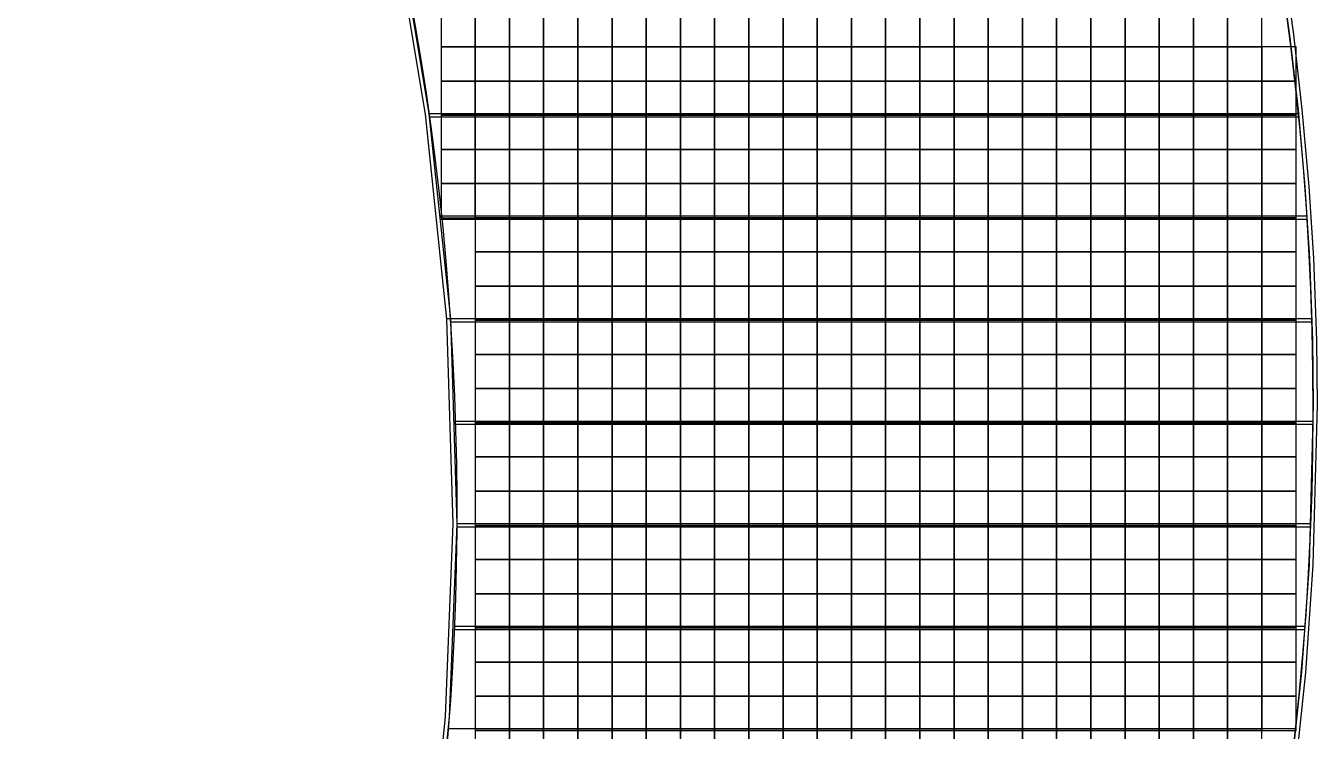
# Model space of a CAD drawing. Extents: x -31693 to 409283, y -98233 to 151957.
# Drawn here: x 124975 to 143854, y 63205 to 73523 of the extents above; entities that cross this region are included whole.
import ezdxf

# ---------------------------------------------------------------- set-up
doc = ezdxf.new("R2010")
doc.units = 0
doc.header["$LTSCALE"] = 1000
doc.header["$MEASUREMENT"] = 0
for name, color, linetype in [('500浮箱', 162, 'Continuous'), ('A-G-VISIBLE', 9, 'Continuous'), ('主龙骨', 4, 'Continuous'), ('边梁（14a槽钢', 3, 'Continuous')]:
    doc.layers.add(name, color=color, linetype=linetype)

# ---------------------------------------------------------------- blocks, each defined once
blk = doc.blocks.new('dasd')
at = {"layer": 'A-G-VISIBLE', "linetype": 'Continuous'}
for centre, radius, start, end in [((-132793.207, 42119.965), 43.092, 332.8786, 23.8551), ((-132804.182, 42118.48), 41.551, 336.2604, 20.1419)]:
    blk.add_arc(centre, radius, start, end, dxfattribs=at)

msp = doc.modelspace()

# ---------------------------------------------------------------- linework, layer by layer
at = {"layer": '500浮箱', "elevation": 2850}
for points in [[(131045, 73216), (131545, 73216), (131545, 73716), (131045, 73716)], [(131545, 73216), (132045, 73216), (132045, 73716), (131545, 73716)], [(132045, 73216), (132545, 73216), (132545, 73716), (132045, 73716)], [(132545, 73216), (133045, 73216), (133045, 73716), (132545, 73716)], [(133045, 73216), (133545, 73216), (133545, 73716), (133045, 73716)], [(133545, 73216), (134045, 73216), (134045, 73716), (133545, 73716)], [(134045, 73216), (134545, 73216), (134545, 73716), (134045, 73716)], [(134545, 73216), (135045, 73216), (135045, 73716), (134545, 73716)], [(135045, 73216), (135545, 73216), (135545, 73716), (135045, 73716)], [(135545, 73216), (136045, 73216), (136045, 73716), (135545, 73716)], [(136045, 73216), (136545, 73216), (136545, 73716), (136045, 73716)], [(136545, 73216), (137045, 73216), (137045, 73716), (136545, 73716)], [(137045, 73216), (137545, 73216), (137545, 73716), (137045, 73716)], [(137545, 73216), (138045, 73216), (138045, 73716), (137545, 73716)], [(138045, 73216), (138545, 73216), (138545, 73716), (138045, 73716)], [(138545, 73216), (139045, 73216), (139045, 73716), (138545, 73716)], [(139045, 73216), (139545, 73216), (139545, 73716), (139045, 73716)], [(139545, 73216), (140045, 73216), (140045, 73716), (139545, 73716)], [(140045, 73216), (140545, 73216), (140545, 73716), (140045, 73716)], [(140545, 73216), (141045, 73216), (141045, 73716), (140545, 73716)], [(141045, 73216), (141545, 73216), (141545, 73716), (141045, 73716)], [(141545, 73216), (142045, 73216), (142045, 73716), (141545, 73716)], [(142045, 73216), (142545, 73216), (142545, 73716), (142045, 73716)], [(142545, 73216), (143045, 73216), (143045, 73716), (142545, 73716)], [(131045, 72716), (131545, 72716), (131545, 73216), (131045, 73216)], [(131545, 72716), (132045, 72716), (132045, 73216), (131545, 73216)], [(132045, 72716), (132545, 72716), (132545, 73216), (132045, 73216)], [(132545, 72716), (133045, 72716), (133045, 73216), (132545, 73216)], [(133045, 72716), (133545, 72716), (133545, 73216), (133045, 73216)], [(133545, 72716), (134045, 72716), (134045, 73216), (133545, 73216)], [(134045, 72716), (134545, 72716), (134545, 73216), (134045, 73216)], [(134545, 72716), (135045, 72716), (135045, 73216), (134545, 73216)], [(135045, 72716), (135545, 72716), (135545, 73216), (135045, 73216)], [(135545, 72716), (136045, 72716), (136045, 73216), (135545, 73216)], [(136045, 72716), (136545, 72716), (136545, 73216), (136045, 73216)], [(136545, 72716), (137045, 72716), (137045, 73216), (136545, 73216)], [(137045, 72716), (137545, 72716), (137545, 73216), (137045, 73216)], [(137545, 72716), (138045, 72716), (138045, 73216), (137545, 73216)], [(138045, 72716), (138545, 72716), (138545, 73216), (138045, 73216)], [(138545, 72716), (139045, 72716), (139045, 73216), (138545, 73216)], [(139045, 72716), (139545, 72716), (139545, 73216), (139045, 73216)], [(139545, 72716), (140045, 72716), (140045, 73216), (139545, 73216)], [(140045, 72716), (140545, 72716), (140545, 73216), (140045, 73216)], [(140545, 72716), (141045, 72716), (141045, 73216), (140545, 73216)], [(141045, 72716), (141545, 72716), (141545, 73216), (141045, 73216)], [(141545, 72716), (142045, 72716), (142045, 73216), (141545, 73216)], [(142045, 72716), (142545, 72716), (142545, 73216), (142045, 73216)], [(142545, 72716), (143045, 72716), (143045, 73216), (142545, 73216)], [(143045, 72716), (143545, 72716), (143545, 73216), (143045, 73216)], [(131045, 72216), (131545, 72216), (131545, 72716), (131045, 72716)], [(131545, 72216), (132045, 72216), (132045, 72716), (131545, 72716)], [(132045, 72216), (132545, 72216), (132545, 72716), (132045, 72716)], [(132545, 72216), (133045, 72216), (133045, 72716), (132545, 72716)], [(133045, 72216), (133545, 72216), (133545, 72716), (133045, 72716)], [(133545, 72216), (134045, 72216), (134045, 72716), (133545, 72716)], [(134045, 72216), (134545, 72216), (134545, 72716), (134045, 72716)], [(134545, 72216), (135045, 72216), (135045, 72716), (134545, 72716)], [(135045, 72216), (135545, 72216), (135545, 72716), (135045, 72716)], [(135545, 72216), (136045, 72216), (136045, 72716), (135545, 72716)], [(136045, 72216), (136545, 72216), (136545, 72716), (136045, 72716)], [(136545, 72216), (137045, 72216), (137045, 72716), (136545, 72716)], [(137045, 72216), (137545, 72216), (137545, 72716), (137045, 72716)], [(137545, 72216), (138045, 72216), (138045, 72716), (137545, 72716)], [(138045, 72216), (138545, 72216), (138545, 72716), (138045, 72716)], [(138545, 72216), (139045, 72216), (139045, 72716), (138545, 72716)], [(139045, 72216), (139545, 72216), (139545, 72716), (139045, 72716)], [(139545, 72216), (140045, 72216), (140045, 72716), (139545, 72716)], [(140045, 72216), (140545, 72216), (140545, 72716), (140045, 72716)], [(140545, 72216), (141045, 72216), (141045, 72716), (140545, 72716)], [(141045, 72216), (141545, 72216), (141545, 72716), (141045, 72716)], [(141545, 72216), (142045, 72216), (142045, 72716), (141545, 72716)], [(142045, 72216), (142545, 72216), (142545, 72716), (142045, 72716)], [(142545, 72216), (143045, 72216), (143045, 72716), (142545, 72716)], [(143045, 72216), (143545, 72216), (143545, 72716), (143045, 72716)], [(131045, 71716), (131545, 71716), (131545, 72216), (131045, 72216)], [(131545, 71716), (132045, 71716), (132045, 72216), (131545, 72216)], [(132045, 71716), (132545, 71716), (132545, 72216), (132045, 72216)], [(132545, 71716), (133045, 71716), (133045, 72216), (132545, 72216)], [(133045, 71716), (133545, 71716), (133545, 72216), (133045, 72216)], [(133545, 71716), (134045, 71716), (134045, 72216), (133545, 72216)], [(134045, 71716), (134545, 71716), (134545, 72216), (134045, 72216)], [(134545, 71716), (135045, 71716), (135045, 72216), (134545, 72216)], [(135045, 71716), (135545, 71716), (135545, 72216), (135045, 72216)], [(135545, 71716), (136045, 71716), (136045, 72216), (135545, 72216)], [(136045, 71716), (136545, 71716), (136545, 72216), (136045, 72216)], [(136545, 71716), (137045, 71716), (137045, 72216), (136545, 72216)], [(137045, 71716), (137545, 71716), (137545, 72216), (137045, 72216)], [(137545, 71716), (138045, 71716), (138045, 72216), (137545, 72216)], [(138045, 71716), (138545, 71716), (138545, 72216), (138045, 72216)], [(138545, 71716), (139045, 71716), (139045, 72216), (138545, 72216)], [(139045, 71716), (139545, 71716), (139545, 72216), (139045, 72216)], [(139545, 71716), (140045, 71716), (140045, 72216), (139545, 72216)], [(140045, 71716), (140545, 71716), (140545, 72216), (140045, 72216)], [(140545, 71716), (141045, 71716), (141045, 72216), (140545, 72216)], [(141045, 71716), (141545, 71716), (141545, 72216), (141045, 72216)], [(141545, 71716), (142045, 71716), (142045, 72216), (141545, 72216)], [(142045, 71716), (142545, 71716), (142545, 72216), (142045, 72216)], [(142545, 71716), (143045, 71716), (143045, 72216), (142545, 72216)], [(143045, 71716), (143545, 71716), (143545, 72216), (143045, 72216)], [(131045, 71216), (131545, 71216), (131545, 71716), (131045, 71716)], [(131545, 71216), (132045, 71216), (132045, 71716), (131545, 71716)], [(132045, 71216), (132545, 71216), (132545, 71716), (132045, 71716)], [(132545, 71216), (133045, 71216), (133045, 71716), (132545, 71716)], [(133045, 71216), (133545, 71216), (133545, 71716), (133045, 71716)], [(133545, 71216), (134045, 71216), (134045, 71716), (133545, 71716)], [(134045, 71216), (134545, 71216), (134545, 71716), (134045, 71716)], [(134545, 71216), (135045, 71216), (135045, 71716), (134545, 71716)], [(135045, 71216), (135545, 71216), (135545, 71716), (135045, 71716)], [(135545, 71216), (136045, 71216), (136045, 71716), (135545, 71716)], [(136045, 71216), (136545, 71216), (136545, 71716), (136045, 71716)], [(136545, 71216), (137045, 71216), (137045, 71716), (136545, 71716)], [(137045, 71216), (137545, 71216), (137545, 71716), (137045, 71716)], [(137545, 71216), (138045, 71216), (138045, 71716), (137545, 71716)], [(138045, 71216), (138545, 71216), (138545, 71716), (138045, 71716)], [(138545, 71216), (139045, 71216), (139045, 71716), (138545, 71716)], [(139045, 71216), (139545, 71216), (139545, 71716), (139045, 71716)], [(139545, 71216), (140045, 71216), (140045, 71716), (139545, 71716)], [(140045, 71216), (140545, 71216), (140545, 71716), (140045, 71716)], [(140545, 71216), (141045, 71216), (141045, 71716), (140545, 71716)], [(141045, 71216), (141545, 71216), (141545, 71716), (141045, 71716)], [(141545, 71216), (142045, 71216), (142045, 71716), (141545, 71716)], [(142045, 71216), (142545, 71216), (142545, 71716), (142045, 71716)], [(142545, 71216), (143045, 71216), (143045, 71716), (142545, 71716)], [(143045, 71216), (143545, 71216), (143545, 71716), (143045, 71716)], [(131045, 70716), (131545, 70716), (131545, 71216), (131045, 71216)], [(131545, 70716), (132045, 70716), (132045, 71216), (131545, 71216)], [(132045, 70716), (132545, 70716), (132545, 71216), (132045, 71216)], [(132545, 70716), (133045, 70716), (133045, 71216), (132545, 71216)], [(133045, 70716), (133545, 70716), (133545, 71216), (133045, 71216)], [(133545, 70716), (134045, 70716), (134045, 71216), (133545, 71216)], [(134045, 70716), (134545, 70716), (134545, 71216), (134045, 71216)], [(134545, 70716), (135045, 70716), (135045, 71216), (134545, 71216)], [(135045, 70716), (135545, 70716), (135545, 71216), (135045, 71216)], [(135545, 70716), (136045, 70716), (136045, 71216), (135545, 71216)], [(136045, 70716), (136545, 70716), (136545, 71216), (136045, 71216)], [(136545, 70716), (137045, 70716), (137045, 71216), (136545, 71216)], [(137045, 70716), (137545, 70716), (137545, 71216), (137045, 71216)], [(137545, 70716), (138045, 70716), (138045, 71216), (137545, 71216)], [(138045, 70716), (138545, 70716), (138545, 71216), (138045, 71216)], [(138545, 70716), (139045, 70716), (139045, 71216), (138545, 71216)], [(139045, 70716), (139545, 70716), (139545, 71216), (139045, 71216)], [(139545, 70716), (140045, 70716), (140045, 71216), (139545, 71216)], [(140045, 70716), (140545, 70716), (140545, 71216), (140045, 71216)], [(140545, 70716), (141045, 70716), (141045, 71216), (140545, 71216)], [(141045, 70716), (141545, 70716), (141545, 71216), (141045, 71216)], [(141545, 70716), (142045, 70716), (142045, 71216), (141545, 71216)], [(142045, 70716), (142545, 70716), (142545, 71216), (142045, 71216)], [(142545, 70716), (143045, 70716), (143045, 71216), (142545, 71216)], [(143045, 70716), (143545, 70716), (143545, 71216), (143045, 71216)], [(131545, 70216), (132045, 70216), (132045, 70716), (131545, 70716)], [(132045, 70216), (132545, 70216), (132545, 70716), (132045, 70716)], [(132545, 70216), (133045, 70216), (133045, 70716), (132545, 70716)], [(133045, 70216), (133545, 70216), (133545, 70716), (133045, 70716)], [(133545, 70216), (134045, 70216), (134045, 70716), (133545, 70716)], [(134045, 70216), (134545, 70216), (134545, 70716), (134045, 70716)], [(134545, 70216), (135045, 70216), (135045, 70716), (134545, 70716)], [(135045, 70216), (135545, 70216), (135545, 70716), (135045, 70716)], [(135545, 70216), (136045, 70216), (136045, 70716), (135545, 70716)], [(136045, 70216), (136545, 70216), (136545, 70716), (136045, 70716)], [(136545, 70216), (137045, 70216), (137045, 70716), (136545, 70716)], [(137045, 70216), (137545, 70216), (137545, 70716), (137045, 70716)], [(137545, 70216), (138045, 70216), (138045, 70716), (137545, 70716)], [(138045, 70216), (138545, 70216), (138545, 70716), (138045, 70716)], [(138545, 70216), (139045, 70216), (139045, 70716), (138545, 70716)], [(139045, 70216), (139545, 70216), (139545, 70716), (139045, 70716)], [(139545, 70216), (140045, 70216), (140045, 70716), (139545, 70716)], [(140045, 70216), (140545, 70216), (140545, 70716), (140045, 70716)], [(140545, 70216), (141045, 70216), (141045, 70716), (140545, 70716)], [(141045, 70216), (141545, 70216), (141545, 70716), (141045, 70716)], [(141545, 70216), (142045, 70216), (142045, 70716), (141545, 70716)], [(142045, 70216), (142545, 70216), (142545, 70716), (142045, 70716)], [(142545, 70216), (143045, 70216), (143045, 70716), (142545, 70716)], [(143045, 70216), (143545, 70216), (143545, 70716), (143045, 70716)], [(131545, 69716), (132045, 69716), (132045, 70216), (131545, 70216)], [(132045, 69716), (132545, 69716), (132545, 70216), (132045, 70216)], [(132545, 69716), (133045, 69716), (133045, 70216), (132545, 70216)], [(133045, 69716), (133545, 69716), (133545, 70216), (133045, 70216)], [(133545, 69716), (134045, 69716), (134045, 70216), (133545, 70216)], [(134045, 69716), (134545, 69716), (134545, 70216), (134045, 70216)], [(134545, 69716), (135045, 69716), (135045, 70216), (134545, 70216)], [(135045, 69716), (135545, 69716), (135545, 70216), (135045, 70216)], [(135545, 69716), (136045, 69716), (136045, 70216), (135545, 70216)], [(136045, 69716), (136545, 69716), (136545, 70216), (136045, 70216)], [(136545, 69716), (137045, 69716), (137045, 70216), (136545, 70216)], [(137045, 69716), (137545, 69716), (137545, 70216), (137045, 70216)], [(137545, 69716), (138045, 69716), (138045, 70216), (137545, 70216)], [(138045, 69716), (138545, 69716), (138545, 70216), (138045, 70216)], [(138545, 69716), (139045, 69716), (139045, 70216), (138545, 70216)], [(139045, 69716), (139545, 69716), (139545, 70216), (139045, 70216)], [(139545, 69716), (140045, 69716), (140045, 70216), (139545, 70216)], [(140045, 69716), (140545, 69716), (140545, 70216), (140045, 70216)], [(140545, 69716), (141045, 69716), (141045, 70216), (140545, 70216)], [(141045, 69716), (141545, 69716), (141545, 70216), (141045, 70216)], [(141545, 69716), (142045, 69716), (142045, 70216), (141545, 70216)], [(142045, 69716), (142545, 69716), (142545, 70216), (142045, 70216)], [(142545, 69716), (143045, 69716), (143045, 70216), (142545, 70216)], [(143045, 69716), (143545, 69716), (143545, 70216), (143045, 70216)], [(131545, 69216), (132045, 69216), (132045, 69716), (131545, 69716)], [(132045, 69216), (132545, 69216), (132545, 69716), (132045, 69716)], [(132545, 69216), (133045, 69216), (133045, 69716), (132545, 69716)], [(133045, 69216), (133545, 69216), (133545, 69716), (133045, 69716)], [(133545, 69216), (134045, 69216), (134045, 69716), (133545, 69716)], [(134045, 69216), (134545, 69216), (134545, 69716), (134045, 69716)], [(134545, 69216), (135045, 69216), (135045, 69716), (134545, 69716)], [(135045, 69216), (135545, 69216), (135545, 69716), (135045, 69716)], [(135545, 69216), (136045, 69216), (136045, 69716), (135545, 69716)], [(136045, 69216), (136545, 69216), (136545, 69716), (136045, 69716)], [(136545, 69216), (137045, 69216), (137045, 69716), (136545, 69716)], [(137045, 69216), (137545, 69216), (137545, 69716), (137045, 69716)], [(137545, 69216), (138045, 69216), (138045, 69716), (137545, 69716)], [(138045, 69216), (138545, 69216), (138545, 69716), (138045, 69716)], [(138545, 69216), (139045, 69216), (139045, 69716), (138545, 69716)], [(139045, 69216), (139545, 69216), (139545, 69716), (139045, 69716)], [(139545, 69216), (140045, 69216), (140045, 69716), (139545, 69716)], [(140045, 69216), (140545, 69216), (140545, 69716), (140045, 69716)], [(140545, 69216), (141045, 69216), (141045, 69716), (140545, 69716)], [(141045, 69216), (141545, 69216), (141545, 69716), (141045, 69716)], [(141545, 69216), (142045, 69216), (142045, 69716), (141545, 69716)], [(142045, 69216), (142545, 69216), (142545, 69716), (142045, 69716)], [(142545, 69216), (143045, 69216), (143045, 69716), (142545, 69716)], [(143045, 69216), (143545, 69216), (143545, 69716), (143045, 69716)], [(131545, 68716), (132045, 68716), (132045, 69216), (131545, 69216)], [(132045, 68716), (132545, 68716), (132545, 69216), (132045, 69216)], [(132545, 68716), (133045, 68716), (133045, 69216), (132545, 69216)], [(133045, 68716), (133545, 68716), (133545, 69216), (133045, 69216)], [(133545, 68716), (134045, 68716), (134045, 69216), (133545, 69216)], [(134045, 68716), (134545, 68716), (134545, 69216), (134045, 69216)], [(134545, 68716), (135045, 68716), (135045, 69216), (134545, 69216)], [(135045, 68716), (135545, 68716), (135545, 69216), (135045, 69216)], [(135545, 68716), (136045, 68716), (136045, 69216), (135545, 69216)], [(136045, 68716), (136545, 68716), (136545, 69216), (136045, 69216)], [(136545, 68716), (137045, 68716), (137045, 69216), (136545, 69216)], [(137045, 68716), (137545, 68716), (137545, 69216), (137045, 69216)], [(137545, 68716), (138045, 68716), (138045, 69216), (137545, 69216)], [(138045, 68716), (138545, 68716), (138545, 69216), (138045, 69216)], [(138545, 68716), (139045, 68716), (139045, 69216), (138545, 69216)], [(139045, 68716), (139545, 68716), (139545, 69216), (139045, 69216)], [(139545, 68716), (140045, 68716), (140045, 69216), (139545, 69216)], [(140045, 68716), (140545, 68716), (140545, 69216), (140045, 69216)], [(140545, 68716), (141045, 68716), (141045, 69216), (140545, 69216)], [(141045, 68716), (141545, 68716), (141545, 69216), (141045, 69216)], [(141545, 68716), (142045, 68716), (142045, 69216), (141545, 69216)], [(142045, 68716), (142545, 68716), (142545, 69216), (142045, 69216)], [(142545, 68716), (143045, 68716), (143045, 69216), (142545, 69216)], [(143045, 68716), (143545, 68716), (143545, 69216), (143045, 69216)], [(131545, 68216), (132045, 68216), (132045, 68716), (131545, 68716)], [(132045, 68216), (132545, 68216), (132545, 68716), (132045, 68716)], [(132545, 68216), (133045, 68216), (133045, 68716), (132545, 68716)], [(133045, 68216), (133545, 68216), (133545, 68716), (133045, 68716)], [(133545, 68216), (134045, 68216), (134045, 68716), (133545, 68716)], [(134045, 68216), (134545, 68216), (134545, 68716), (134045, 68716)], [(134545, 68216), (135045, 68216), (135045, 68716), (134545, 68716)], [(135045, 68216), (135545, 68216), (135545, 68716), (135045, 68716)], [(135545, 68216), (136045, 68216), (136045, 68716), (135545, 68716)], [(136045, 68216), (136545, 68216), (136545, 68716), (136045, 68716)], [(136545, 68216), (137045, 68216), (137045, 68716), (136545, 68716)], [(137045, 68216), (137545, 68216), (137545, 68716), (137045, 68716)], [(137545, 68216), (138045, 68216), (138045, 68716), (137545, 68716)], [(138045, 68216), (138545, 68216), (138545, 68716), (138045, 68716)], [(138545, 68216), (139045, 68216), (139045, 68716), (138545, 68716)], [(139045, 68216), (139545, 68216), (139545, 68716), (139045, 68716)], [(139545, 68216), (140045, 68216), (140045, 68716), (139545, 68716)], [(140045, 68216), (140545, 68216), (140545, 68716), (140045, 68716)], [(140545, 68216), (141045, 68216), (141045, 68716), (140545, 68716)], [(141045, 68216), (141545, 68216), (141545, 68716), (141045, 68716)], [(141545, 68216), (142045, 68216), (142045, 68716), (141545, 68716)], [(142045, 68216), (142545, 68216), (142545, 68716), (142045, 68716)], [(142545, 68216), (143045, 68216), (143045, 68716), (142545, 68716)], [(143045, 68216), (143545, 68216), (143545, 68716), (143045, 68716)], [(131545, 67716), (132045, 67716), (132045, 68216), (131545, 68216)], [(132045, 67716), (132545, 67716), (132545, 68216), (132045, 68216)], [(132545, 67716), (133045, 67716), (133045, 68216), (132545, 68216)], [(133045, 67716), (133545, 67716), (133545, 68216), (133045, 68216)], [(133545, 67716), (134045, 67716), (134045, 68216), (133545, 68216)], [(134045, 67716), (134545, 67716), (134545, 68216), (134045, 68216)], [(134545, 67716), (135045, 67716), (135045, 68216), (134545, 68216)], [(135045, 67716), (135545, 67716), (135545, 68216), (135045, 68216)], [(135545, 67716), (136045, 67716), (136045, 68216), (135545, 68216)], [(136045, 67716), (136545, 67716), (136545, 68216), (136045, 68216)], [(136545, 67716), (137045, 67716), (137045, 68216), (136545, 68216)], [(137045, 67716), (137545, 67716), (137545, 68216), (137045, 68216)], [(137545, 67716), (138045, 67716), (138045, 68216), (137545, 68216)], [(138045, 67716), (138545, 67716), (138545, 68216), (138045, 68216)], [(138545, 67716), (139045, 67716), (139045, 68216), (138545, 68216)], [(139045, 67716), (139545, 67716), (139545, 68216), (139045, 68216)], [(139545, 67716), (140045, 67716), (140045, 68216), (139545, 68216)], [(140045, 67716), (140545, 67716), (140545, 68216), (140045, 68216)], [(140545, 67716), (141045, 67716), (141045, 68216), (140545, 68216)], [(141045, 67716), (141545, 67716), (141545, 68216), (141045, 68216)], [(141545, 67716), (142045, 67716), (142045, 68216), (141545, 68216)], [(142045, 67716), (142545, 67716), (142545, 68216), (142045, 68216)], [(142545, 67716), (143045, 67716), (143045, 68216), (142545, 68216)], [(143045, 67716), (143545, 67716), (143545, 68216), (143045, 68216)], [(131545, 67216), (132045, 67216), (132045, 67716), (131545, 67716)], [(132045, 67216), (132545, 67216), (132545, 67716), (132045, 67716)], [(132545, 67216), (133045, 67216), (133045, 67716), (132545, 67716)], [(133045, 67216), (133545, 67216), (133545, 67716), (133045, 67716)], [(133545, 67216), (134045, 67216), (134045, 67716), (133545, 67716)], [(134045, 67216), (134545, 67216), (134545, 67716), (134045, 67716)], [(134545, 67216), (135045, 67216), (135045, 67716), (134545, 67716)], [(135045, 67216), (135545, 67216), (135545, 67716), (135045, 67716)], [(135545, 67216), (136045, 67216), (136045, 67716), (135545, 67716)], [(136045, 67216), (136545, 67216), (136545, 67716), (136045, 67716)], [(136545, 67216), (137045, 67216), (137045, 67716), (136545, 67716)], [(137045, 67216), (137545, 67216), (137545, 67716), (137045, 67716)], [(137545, 67216), (138045, 67216), (138045, 67716), (137545, 67716)], [(138045, 67216), (138545, 67216), (138545, 67716), (138045, 67716)], [(138545, 67216), (139045, 67216), (139045, 67716), (138545, 67716)], [(139045, 67216), (139545, 67216), (139545, 67716), (139045, 67716)], [(139545, 67216), (140045, 67216), (140045, 67716), (139545, 67716)], [(140045, 67216), (140545, 67216), (140545, 67716), (140045, 67716)], [(140545, 67216), (141045, 67216), (141045, 67716), (140545, 67716)], [(141045, 67216), (141545, 67216), (141545, 67716), (141045, 67716)], [(141545, 67216), (142045, 67216), (142045, 67716), (141545, 67716)], [(142045, 67216), (142545, 67216), (142545, 67716), (142045, 67716)], [(142545, 67216), (143045, 67216), (143045, 67716), (142545, 67716)], [(143045, 67216), (143545, 67216), (143545, 67716), (143045, 67716)], [(131545, 66716), (132045, 66716), (132045, 67216), (131545, 67216)], [(132045, 66716), (132545, 66716), (132545, 67216), (132045, 67216)], [(132545, 66716), (133045, 66716), (133045, 67216), (132545, 67216)], [(133045, 66716), (133545, 66716), (133545, 67216), (133045, 67216)], [(133545, 66716), (134045, 66716), (134045, 67216), (133545, 67216)], [(134045, 66716), (134545, 66716), (134545, 67216), (134045, 67216)], [(134545, 66716), (135045, 66716), (135045, 67216), (134545, 67216)], [(135045, 66716), (135545, 66716), (135545, 67216), (135045, 67216)], [(135545, 66716), (136045, 66716), (136045, 67216), (135545, 67216)], [(136045, 66716), (136545, 66716), (136545, 67216), (136045, 67216)], [(136545, 66716), (137045, 66716), (137045, 67216), (136545, 67216)], [(137045, 66716), (137545, 66716), (137545, 67216), (137045, 67216)], [(137545, 66716), (138045, 66716), (138045, 67216), (137545, 67216)], [(138045, 66716), (138545, 66716), (138545, 67216), (138045, 67216)], [(138545, 66716), (139045, 66716), (139045, 67216), (138545, 67216)], [(139045, 66716), (139545, 66716), (139545, 67216), (139045, 67216)], [(139545, 66716), (140045, 66716), (140045, 67216), (139545, 67216)], [(140045, 66716), (140545, 66716), (140545, 67216), (140045, 67216)], [(140545, 66716), (141045, 66716), (141045, 67216), (140545, 67216)], [(141045, 66716), (141545, 66716), (141545, 67216), (141045, 67216)], [(141545, 66716), (142045, 66716), (142045, 67216), (141545, 67216)], [(142045, 66716), (142545, 66716), (142545, 67216), (142045, 67216)], [(142545, 66716), (143045, 66716), (143045, 67216), (142545, 67216)], [(143045, 66716), (143545, 66716), (143545, 67216), (143045, 67216)], [(131545, 66216), (132045, 66216), (132045, 66716), (131545, 66716)], [(132045, 66216), (132545, 66216), (132545, 66716), (132045, 66716)], [(132545, 66216), (133045, 66216), (133045, 66716), (132545, 66716)], [(133045, 66216), (133545, 66216), (133545, 66716), (133045, 66716)], [(133545, 66216), (134045, 66216), (134045, 66716), (133545, 66716)], [(134045, 66216), (134545, 66216), (134545, 66716), (134045, 66716)], [(134545, 66216), (135045, 66216), (135045, 66716), (134545, 66716)], [(135045, 66216), (135545, 66216), (135545, 66716), (135045, 66716)], [(135545, 66216), (136045, 66216), (136045, 66716), (135545, 66716)], [(136045, 66216), (136545, 66216), (136545, 66716), (136045, 66716)], [(136545, 66216), (137045, 66216), (137045, 66716), (136545, 66716)], [(137045, 66216), (137545, 66216), (137545, 66716), (137045, 66716)], [(137545, 66216), (138045, 66216), (138045, 66716), (137545, 66716)], [(138045, 66216), (138545, 66216), (138545, 66716), (138045, 66716)], [(138545, 66216), (139045, 66216), (139045, 66716), (138545, 66716)], [(139045, 66216), (139545, 66216), (139545, 66716), (139045, 66716)], [(139545, 66216), (140045, 66216), (140045, 66716), (139545, 66716)], [(140045, 66216), (140545, 66216), (140545, 66716), (140045, 66716)], [(140545, 66216), (141045, 66216), (141045, 66716), (140545, 66716)], [(141045, 66216), (141545, 66216), (141545, 66716), (141045, 66716)], [(141545, 66216), (142045, 66216), (142045, 66716), (141545, 66716)], [(142045, 66216), (142545, 66216), (142545, 66716), (142045, 66716)], [(142545, 66216), (143045, 66216), (143045, 66716), (142545, 66716)], [(143045, 66216), (143545, 66216), (143545, 66716), (143045, 66716)], [(131545, 65716), (132045, 65716), (132045, 66216), (131545, 66216)], [(132045, 65716), (132545, 65716), (132545, 66216), (132045, 66216)], [(132545, 65716), (133045, 65716), (133045, 66216), (132545, 66216)], [(133045, 65716), (133545, 65716), (133545, 66216), (133045, 66216)], [(133545, 65716), (134045, 65716), (134045, 66216), (133545, 66216)], [(134045, 65716), (134545, 65716), (134545, 66216), (134045, 66216)], [(134545, 65716), (135045, 65716), (135045, 66216), (134545, 66216)], [(135045, 65716), (135545, 65716), (135545, 66216), (135045, 66216)], [(135545, 65716), (136045, 65716), (136045, 66216), (135545, 66216)], [(136045, 65716), (136545, 65716), (136545, 66216), (136045, 66216)], [(136545, 65716), (137045, 65716), (137045, 66216), (136545, 66216)], [(137045, 65716), (137545, 65716), (137545, 66216), (137045, 66216)], [(137545, 65716), (138045, 65716), (138045, 66216), (137545, 66216)], [(138045, 65716), (138545, 65716), (138545, 66216), (138045, 66216)], [(138545, 65716), (139045, 65716), (139045, 66216), (138545, 66216)], [(139045, 65716), (139545, 65716), (139545, 66216), (139045, 66216)], [(139545, 65716), (140045, 65716), (140045, 66216), (139545, 66216)], [(140045, 65716), (140545, 65716), (140545, 66216), (140045, 66216)], [(140545, 65716), (141045, 65716), (141045, 66216), (140545, 66216)], [(141045, 65716), (141545, 65716), (141545, 66216), (141045, 66216)], [(141545, 65716), (142045, 65716), (142045, 66216), (141545, 66216)], [(142045, 65716), (142545, 65716), (142545, 66216), (142045, 66216)], [(142545, 65716), (143045, 65716), (143045, 66216), (142545, 66216)], [(143045, 65716), (143545, 65716), (143545, 66216), (143045, 66216)], [(131545, 65216), (132045, 65216), (132045, 65716), (131545, 65716)], [(132045, 65216), (132545, 65216), (132545, 65716), (132045, 65716)], [(132545, 65216), (133045, 65216), (133045, 65716), (132545, 65716)], [(133045, 65216), (133545, 65216), (133545, 65716), (133045, 65716)], [(133545, 65216), (134045, 65216), (134045, 65716), (133545, 65716)], [(134045, 65216), (134545, 65216), (134545, 65716), (134045, 65716)], [(134545, 65216), (135045, 65216), (135045, 65716), (134545, 65716)], [(135045, 65216), (135545, 65216), (135545, 65716), (135045, 65716)], [(135545, 65216), (136045, 65216), (136045, 65716), (135545, 65716)], [(136045, 65216), (136545, 65216), (136545, 65716), (136045, 65716)], [(136545, 65216), (137045, 65216), (137045, 65716), (136545, 65716)], [(137045, 65216), (137545, 65216), (137545, 65716), (137045, 65716)], [(137545, 65216), (138045, 65216), (138045, 65716), (137545, 65716)], [(138045, 65216), (138545, 65216), (138545, 65716), (138045, 65716)], [(138545, 65216), (139045, 65216), (139045, 65716), (138545, 65716)], [(139045, 65216), (139545, 65216), (139545, 65716), (139045, 65716)], [(139545, 65216), (140045, 65216), (140045, 65716), (139545, 65716)], [(140045, 65216), (140545, 65216), (140545, 65716), (140045, 65716)], [(140545, 65216), (141045, 65216), (141045, 65716), (140545, 65716)], [(141045, 65216), (141545, 65216), (141545, 65716), (141045, 65716)], [(141545, 65216), (142045, 65216), (142045, 65716), (141545, 65716)], [(142045, 65216), (142545, 65216), (142545, 65716), (142045, 65716)], [(142545, 65216), (143045, 65216), (143045, 65716), (142545, 65716)], [(143045, 65216), (143545, 65216), (143545, 65716), (143045, 65716)], [(131545, 64716), (132045, 64716), (132045, 65216), (131545, 65216)], [(132045, 64716), (132545, 64716), (132545, 65216), (132045, 65216)], [(132545, 64716), (133045, 64716), (133045, 65216), (132545, 65216)], [(133045, 64716), (133545, 64716), (133545, 65216), (133045, 65216)], [(133545, 64716), (134045, 64716), (134045, 65216), (133545, 65216)], [(134045, 64716), (134545, 64716), (134545, 65216), (134045, 65216)], [(134545, 64716), (135045, 64716), (135045, 65216), (134545, 65216)], [(135045, 64716), (135545, 64716), (135545, 65216), (135045, 65216)], [(135545, 64716), (136045, 64716), (136045, 65216), (135545, 65216)], [(136045, 64716), (136545, 64716), (136545, 65216), (136045, 65216)], [(136545, 64716), (137045, 64716), (137045, 65216), (136545, 65216)], [(137045, 64716), (137545, 64716), (137545, 65216), (137045, 65216)], [(137545, 64716), (138045, 64716), (138045, 65216), (137545, 65216)], [(138045, 64716), (138545, 64716), (138545, 65216), (138045, 65216)], [(138545, 64716), (139045, 64716), (139045, 65216), (138545, 65216)], [(139045, 64716), (139545, 64716), (139545, 65216), (139045, 65216)], [(139545, 64716), (140045, 64716), (140045, 65216), (139545, 65216)], [(140045, 64716), (140545, 64716), (140545, 65216), (140045, 65216)], [(140545, 64716), (141045, 64716), (141045, 65216), (140545, 65216)], [(141045, 64716), (141545, 64716), (141545, 65216), (141045, 65216)], [(141545, 64716), (142045, 64716), (142045, 65216), (141545, 65216)], [(142045, 64716), (142545, 64716), (142545, 65216), (142045, 65216)], [(142545, 64716), (143045, 64716), (143045, 65216), (142545, 65216)], [(143045, 64716), (143545, 64716), (143545, 65216), (143045, 65216)], [(131545, 64216), (132045, 64216), (132045, 64716), (131545, 64716)], [(132045, 64216), (132545, 64216), (132545, 64716), (132045, 64716)], [(132545, 64216), (133045, 64216), (133045, 64716), (132545, 64716)], [(133045, 64216), (133545, 64216), (133545, 64716), (133045, 64716)], [(133545, 64216), (134045, 64216), (134045, 64716), (133545, 64716)], [(134045, 64216), (134545, 64216), (134545, 64716), (134045, 64716)], [(134545, 64216), (135045, 64216), (135045, 64716), (134545, 64716)], [(135045, 64216), (135545, 64216), (135545, 64716), (135045, 64716)], [(135545, 64216), (136045, 64216), (136045, 64716), (135545, 64716)], [(136045, 64216), (136545, 64216), (136545, 64716), (136045, 64716)], [(136545, 64216), (137045, 64216), (137045, 64716), (136545, 64716)], [(137045, 64216), (137545, 64216), (137545, 64716), (137045, 64716)], [(137545, 64216), (138045, 64216), (138045, 64716), (137545, 64716)], [(138045, 64216), (138545, 64216), (138545, 64716), (138045, 64716)], [(138545, 64216), (139045, 64216), (139045, 64716), (138545, 64716)], [(139045, 64216), (139545, 64216), (139545, 64716), (139045, 64716)], [(139545, 64216), (140045, 64216), (140045, 64716), (139545, 64716)], [(140045, 64216), (140545, 64216), (140545, 64716), (140045, 64716)], [(140545, 64216), (141045, 64216), (141045, 64716), (140545, 64716)], [(141045, 64216), (141545, 64216), (141545, 64716), (141045, 64716)], [(141545, 64216), (142045, 64216), (142045, 64716), (141545, 64716)], [(142045, 64216), (142545, 64216), (142545, 64716), (142045, 64716)], [(142545, 64216), (143045, 64216), (143045, 64716), (142545, 64716)], [(143045, 64216), (143545, 64216), (143545, 64716), (143045, 64716)], [(131545, 63716), (132045, 63716), (132045, 64216), (131545, 64216)], [(132045, 63716), (132545, 63716), (132545, 64216), (132045, 64216)], [(132545, 63716), (133045, 63716), (133045, 64216), (132545, 64216)], [(133045, 63716), (133545, 63716), (133545, 64216), (133045, 64216)], [(133545, 63716), (134045, 63716), (134045, 64216), (133545, 64216)], [(134045, 63716), (134545, 63716), (134545, 64216), (134045, 64216)], [(134545, 63716), (135045, 63716), (135045, 64216), (134545, 64216)], [(135045, 63716), (135545, 63716), (135545, 64216), (135045, 64216)], [(135545, 63716), (136045, 63716), (136045, 64216), (135545, 64216)], [(136045, 63716), (136545, 63716), (136545, 64216), (136045, 64216)], [(136545, 63716), (137045, 63716), (137045, 64216), (136545, 64216)], [(137045, 63716), (137545, 63716), (137545, 64216), (137045, 64216)], [(137545, 63716), (138045, 63716), (138045, 64216), (137545, 64216)], [(138045, 63716), (138545, 63716), (138545, 64216), (138045, 64216)], [(138545, 63716), (139045, 63716), (139045, 64216), (138545, 64216)], [(139045, 63716), (139545, 63716), (139545, 64216), (139045, 64216)], [(139545, 63716), (140045, 63716), (140045, 64216), (139545, 64216)], [(140045, 63716), (140545, 63716), (140545, 64216), (140045, 64216)], [(140545, 63716), (141045, 63716), (141045, 64216), (140545, 64216)], [(141045, 63716), (141545, 63716), (141545, 64216), (141045, 64216)], [(141545, 63716), (142045, 63716), (142045, 64216), (141545, 64216)], [(142045, 63716), (142545, 63716), (142545, 64216), (142045, 64216)], [(142545, 63716), (143045, 63716), (143045, 64216), (142545, 64216)], [(143045, 63716), (143545, 63716), (143545, 64216), (143045, 64216)], [(131545, 63216), (132045, 63216), (132045, 63716), (131545, 63716)], [(132045, 63216), (132545, 63216), (132545, 63716), (132045, 63716)], [(132545, 63216), (133045, 63216), (133045, 63716), (132545, 63716)], [(133045, 63216), (133545, 63216), (133545, 63716), (133045, 63716)], [(133545, 63216), (134045, 63216), (134045, 63716), (133545, 63716)], [(134045, 63216), (134545, 63216), (134545, 63716), (134045, 63716)], [(134545, 63216), (135045, 63216), (135045, 63716), (134545, 63716)], [(135045, 63216), (135545, 63216), (135545, 63716), (135045, 63716)], [(135545, 63216), (136045, 63216), (136045, 63716), (135545, 63716)], [(136045, 63216), (136545, 63216), (136545, 63716), (136045, 63716)], [(136545, 63216), (137045, 63216), (137045, 63716), (136545, 63716)], [(137045, 63216), (137545, 63216), (137545, 63716), (137045, 63716)], [(137545, 63216), (138045, 63216), (138045, 63716), (137545, 63716)], [(138045, 63216), (138545, 63216), (138545, 63716), (138045, 63716)], [(138545, 63216), (139045, 63216), (139045, 63716), (138545, 63716)], [(139045, 63216), (139545, 63216), (139545, 63716), (139045, 63716)], [(139545, 63216), (140045, 63216), (140045, 63716), (139545, 63716)], [(140045, 63216), (140545, 63216), (140545, 63716), (140045, 63716)], [(140545, 63216), (141045, 63216), (141045, 63716), (140545, 63716)], [(141045, 63216), (141545, 63216), (141545, 63716), (141045, 63716)], [(141545, 63216), (142045, 63216), (142045, 63716), (141545, 63716)], [(142045, 63216), (142545, 63216), (142545, 63716), (142045, 63716)], [(142545, 63216), (143045, 63216), (143045, 63716), (142545, 63716)], [(143045, 63216), (143545, 63216), (143545, 63716), (143045, 63716)], [(131545, 62716), (132045, 62716), (132045, 63216), (131545, 63216)], [(132045, 62716), (132545, 62716), (132545, 63216), (132045, 63216)], [(132545, 62716), (133045, 62716), (133045, 63216), (132545, 63216)], [(133045, 62716), (133545, 62716), (133545, 63216), (133045, 63216)], [(133545, 62716), (134045, 62716), (134045, 63216), (133545, 63216)], [(134045, 62716), (134545, 62716), (134545, 63216), (134045, 63216)], [(134545, 62716), (135045, 62716), (135045, 63216), (134545, 63216)], [(135045, 62716), (135545, 62716), (135545, 63216), (135045, 63216)], [(135545, 62716), (136045, 62716), (136045, 63216), (135545, 63216)], [(136045, 62716), (136545, 62716), (136545, 63216), (136045, 63216)], [(136545, 62716), (137045, 62716), (137045, 63216), (136545, 63216)], [(137045, 62716), (137545, 62716), (137545, 63216), (137045, 63216)], [(137545, 62716), (138045, 62716), (138045, 63216), (137545, 63216)], [(138045, 62716), (138545, 62716), (138545, 63216), (138045, 63216)], [(138545, 62716), (139045, 62716), (139045, 63216), (138545, 63216)], [(139045, 62716), (139545, 62716), (139545, 63216), (139045, 63216)], [(139545, 62716), (140045, 62716), (140045, 63216), (139545, 63216)], [(140045, 62716), (140545, 62716), (140545, 63216), (140045, 63216)], [(140545, 62716), (141045, 62716), (141045, 63216), (140545, 63216)], [(141045, 62716), (141545, 62716), (141545, 63216), (141045, 63216)], [(141545, 62716), (142045, 62716), (142045, 63216), (141545, 63216)], [(142045, 62716), (142545, 62716), (142545, 63216), (142045, 63216)], [(142545, 62716), (143045, 62716), (143045, 63216), (142545, 63216)]]:
    msp.add_lwpolyline(points, close=True, dxfattribs=at)
at = {"layer": '主龙骨', "elevation": 2850}
for points in [[(143580, 72237), (130874, 72237)], [(130880, 72194), (143584, 72194)], [(143704, 70737), (131030, 70737)], [(131034, 70694), (143707, 70694)], [(143776, 69237), (131127, 69237)], [(131187, 69194), (143777, 69194)], [(143796, 67737), (131232, 67737)], [(131234, 67694), (143795, 67694)], [(143763, 66237), (131279, 66237)], [(131279, 66194), (143761, 66194)], [(131243, 64694), (143675, 64694)], [(143678, 64737), (131245, 64737)], [(143545, 63237), (131156, 63237)]]:
    msp.add_lwpolyline(points, dxfattribs=at)
at = {"layer": '边梁（14a槽钢', "elevation": 2850}
for points in [[(130955, 61258), (131169, 63414), (131279, 66237), (131186, 69237), (130874, 72237), (130527, 74317), (130114, 76216), (129237, 79312), (128738, 80751), (127172, 83489), (125255, 86314), (121826, 90404), (119105, 93028), (116116, 95438), (112945, 97560), (108636, 99851), (104880, 101412), (99244, 103478), (92930, 105385), (88229, 106540), (81546, 107805), (76755, 108450), (70988, 108940)], [(130897, 61265), (131111, 63418), (131221, 66237), (131128, 69233), (130816, 72229), (130470, 74306), (130058, 76202), (129181, 79295), (128685, 80727), (127123, 83458), (125209, 86279), (121784, 90364), (119067, 92984), (116082, 95391), (112915, 97510), (108611, 99799), (104859, 101358), (99225, 103423), (92914, 105329), (88216, 106483), (81537, 107748), (76749, 108392), (70985, 108882)], [(134089, 94032), (135172, 92717), (135818, 91895), (136423, 91095), (137754, 89228), (139994, 85682), (141215, 82789), (141849, 80930), (142278, 79482), (142536, 78512), (142717, 77770), (142924, 76841), (143134, 75779), (143370, 74371), (143507, 73394), (143632, 72298), (143732, 71171), (143798, 70122), (143843, 68925), (143854, 67978), (143793, 65636), (143681, 64065), (143545, 62772)], [(134045, 93994), (135127, 92681), (135772, 91860), (136377, 91061), (137706, 89196), (139942, 85655), (141160, 82768), (141794, 80912), (142223, 79467), (142480, 78498), (142660, 77757), (142867, 76829), (143077, 75768), (143313, 74362), (143449, 73387), (143575, 72292), (143674, 71167), (143740, 70120), (143785, 68924), (143796, 67978), (143735, 65639), (143623, 64071), (143487, 62779)]]:
    msp.add_lwpolyline(points, dxfattribs=at)

# ---------------------------------------------------------------- block references
at = {"xscale": 1000, "yscale": 1000, "zscale": 1000}
msp.add_blockref('dasd', (132893911, -42052037, 2850), dxfattribs=at)

doc.saveas('drawing.dxf')
